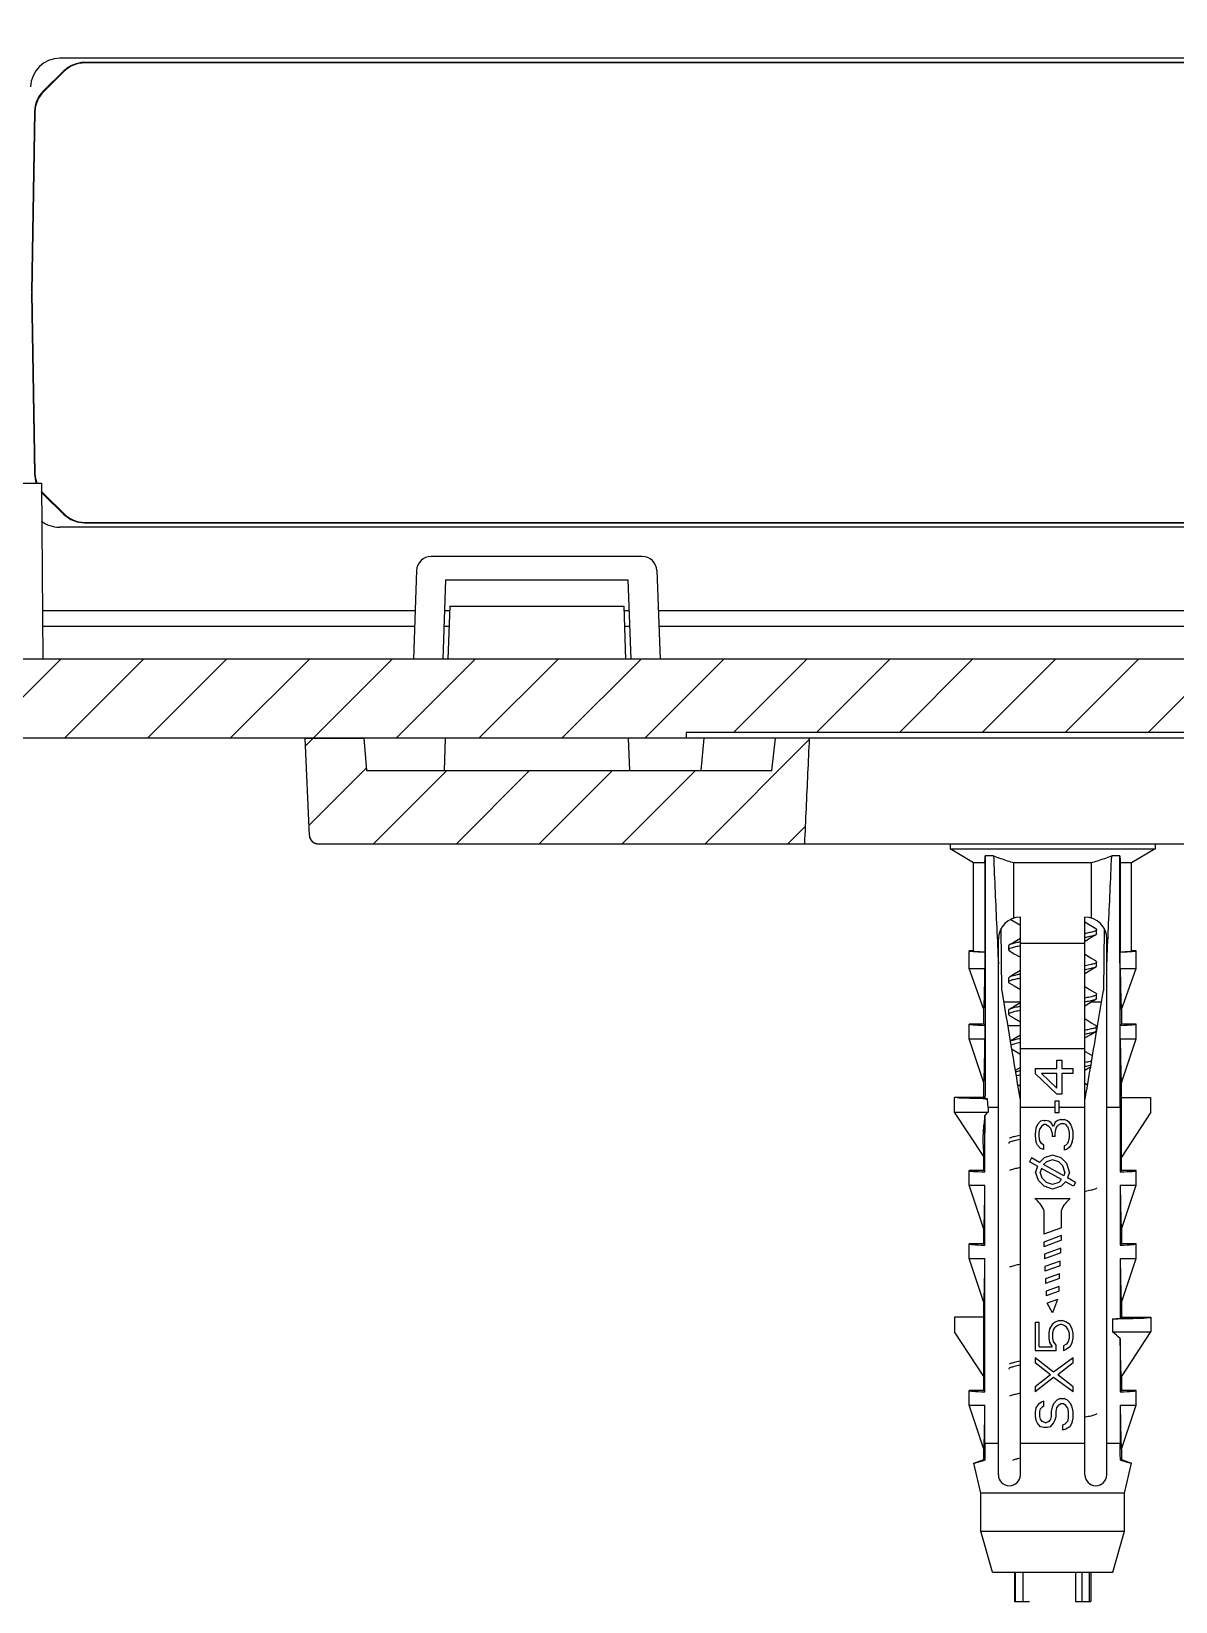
# Model space of a CAD drawing. Header units: millimetres. Extents: x 4625 to 5204, y 1432 to 1835.
# Drawn here: x 4680 to 4719, y 1496.7 to 1550.3 of the extents above; entities that cross this region are included whole.
import ezdxf

# ---------------------------------------------------------------- set-up
doc = ezdxf.new("R2010")
doc.units = ezdxf.units.MM
pattern_1 = [(45, (3879.0956, 1244.5771), (-1.4142136, 1.4142136), [])]

msp = doc.modelspace()

# ---------------------------------------------------------------- hatches: boundary and pattern name
at = {"linetype": 'Continuous'}
h = msp.add_hatch(dxfattribs=at)
h.set_pattern_fill('DEFAULT__2', color=5, scale=2, angle=45, style=0, pattern_type=0)
h.set_pattern_definition(pattern_1)
edge = h.paths.add_edge_path()
edge.add_line((4662.392, 1540.878), (4661.389, 1540.878))
edge.add_line((4661.389, 1540.878), (4661.383, 1541.378))
edge.add_line((4661.383, 1541.378), (4660.865, 1541.378))
edge.add_line((4661.817, 1559.535), (4660.865, 1541.378))
edge.add_spline(control_points=[(4664.813, 1562.378), (4663.127, 1562.378), (4661.905, 1561.218), (4661.817, 1559.535)], knot_values=[0, 0, 0, 0, 1, 1, 1, 1], weights=[1, 0.816916, 0.816916, 1], degree=3, periodic=0)
edge.add_line((4670.589, 1562.378), (4664.813, 1562.378))
edge.add_line((4670.589, 1562.378), (4670.615, 1561.878))
edge.add_line((4670.615, 1561.878), (4671.563, 1561.878))
edge.add_line((4671.563, 1561.878), (4671.589, 1562.378))
edge.add_line((4674.839, 1562.378), (4671.589, 1562.378))
edge.add_line((4674.839, 1562.378), (4674.856, 1561.378))
edge.add_line((4754.821, 1561.378), (4674.856, 1561.378))
edge.add_line((4754.839, 1562.378), (4754.821, 1561.378))
edge.add_line((4758.089, 1562.378), (4754.839, 1562.378))
edge.add_line((4758.089, 1562.378), (4758.115, 1561.878))
edge.add_line((4758.115, 1561.878), (4759.063, 1561.878))
edge.add_line((4759.063, 1561.878), (4759.089, 1562.378))
edge.add_line((4764.865, 1562.378), (4759.089, 1562.378))
edge.add_spline(control_points=[(4764.865, 1562.378), (4766.55, 1562.378), (4767.773, 1561.218), (4767.861, 1559.535)], knot_values=[0, 0, 0, 0, 1, 1, 1, 1], weights=[1, 0.816916, 0.816916, 1], degree=3, periodic=0)
edge.add_line((4767.861, 1559.535), (4768.813, 1541.378))
edge.add_line((4768.813, 1541.378), (4768.295, 1541.378))
edge.add_line((4768.295, 1541.378), (4768.289, 1540.878))
edge.add_line((4768.289, 1540.878), (4767.285, 1540.878))
edge.add_line((4767.264, 1539.678), (4767.285, 1540.878))
edge.add_line((4767.264, 1539.678), (4766.398, 1539.678))
edge.add_line((4765.366, 1559.378), (4766.398, 1539.678))
edge.add_line((4765.366, 1559.378), (4664.312, 1559.378))
edge.add_line((4664.312, 1559.378), (4663.279, 1539.678))
edge.add_line((4663.279, 1539.678), (4662.413, 1539.678))
edge.add_line((4662.413, 1539.678), (4662.392, 1540.878))
h = msp.add_hatch(dxfattribs=at)
h.set_pattern_fill('B', color=5, scale=2, angle=45, style=0, pattern_type=0)
h.set_pattern_definition(pattern_1)
edge = h.paths.add_edge_path()
edge.add_line((4664.839, 1540.878), (4663.55, 1540.878))
edge.add_line((4664.839, 1540.878), (4664.94, 1529.31))
edge.add_spline(control_points=[(4664.94, 1529.31), (4665.357, 1529.026), (4665.839, 1528.878), (4666.344, 1528.878)], knot_values=[0, 0, 0, 0, 1, 1, 1, 1], weights=[1, 0.970596, 0.970596, 1], degree=3, periodic=0)
edge.add_line((4763.334, 1528.878), (4666.344, 1528.878))
edge.add_spline(control_points=[(4764.738, 1529.31), (4764.321, 1529.026), (4763.838, 1528.878), (4763.334, 1528.878)], knot_values=[0, 0, 0, 0, 1, 1, 1, 1], weights=[1, 0.970596, 0.970596, 1], degree=3, periodic=0)
edge.add_line((4764.839, 1540.878), (4764.738, 1529.31))
edge.add_line((4766.128, 1540.878), (4764.839, 1540.878))
edge.add_line((4766.128, 1540.878), (4766.293, 1540.593))
edge.add_line((4766.293, 1540.593), (4766.357, 1539.378))
edge.add_line((4767.309, 1539.378), (4766.357, 1539.378))
edge.add_line((4767.335, 1540.878), (4767.309, 1539.378))
edge.add_line((4768.839, 1540.878), (4767.335, 1540.878))
edge.add_line((4768.839, 1540.878), (4768.327, 1531.117))
edge.add_spline(control_points=[(4768.327, 1531.117), (4768.18, 1528.312), (4766.143, 1526.378), (4763.334, 1526.378)], knot_values=[0, 0, 0, 0, 1, 1, 1, 1], weights=[1, 0.816916, 0.816916, 1], degree=3, periodic=0)
edge.add_line((4763.334, 1526.378), (4759.089, 1526.378))
edge.add_line((4759.089, 1526.378), (4759.063, 1526.878))
edge.add_line((4759.063, 1526.878), (4758.115, 1526.878))
edge.add_line((4758.115, 1526.878), (4758.089, 1526.378))
edge.add_line((4758.089, 1526.378), (4751.839, 1526.378))
edge.add_line((4751.839, 1526.378), (4751.83, 1526.878))
edge.add_line((4751.83, 1526.878), (4750.839, 1526.878))
edge.add_line((4750.839, 1526.878), (4750.827, 1526.178))
edge.add_line((4750.827, 1526.178), (4727.339, 1526.178))
edge.add_line((4727.335, 1526.378), (4727.339, 1526.178))
edge.add_line((4727.335, 1526.378), (4702.342, 1526.378))
edge.add_line((4702.342, 1526.378), (4702.339, 1526.178))
edge.add_line((4702.339, 1526.178), (4678.851, 1526.178))
edge.add_line((4678.839, 1526.878), (4678.851, 1526.178))
edge.add_line((4678.839, 1526.878), (4677.848, 1526.878))
edge.add_line((4677.839, 1526.378), (4677.848, 1526.878))
edge.add_line((4677.839, 1526.378), (4671.589, 1526.378))
edge.add_line((4671.563, 1526.878), (4671.589, 1526.378))
edge.add_line((4670.615, 1526.878), (4671.563, 1526.878))
edge.add_line((4670.589, 1526.378), (4670.615, 1526.878))
edge.add_line((4670.589, 1526.378), (4666.344, 1526.378))
edge.add_spline(control_points=[(4661.35, 1531.117), (4661.497, 1528.312), (4663.535, 1526.378), (4666.344, 1526.378)], knot_values=[0, 0, 0, 0, 1, 1, 1, 1], weights=[1, 0.816916, 0.816916, 1], degree=3, periodic=0)
edge.add_line((4660.839, 1540.878), (4661.35, 1531.117))
edge.add_line((4662.342, 1540.878), (4660.839, 1540.878))
edge.add_line((4662.342, 1540.878), (4662.368, 1539.378))
edge.add_line((4663.321, 1539.378), (4662.368, 1539.378))
edge.add_line((4663.385, 1540.593), (4663.321, 1539.378))
edge.add_line((4663.385, 1540.593), (4663.55, 1540.878))
h = msp.add_hatch(dxfattribs=at)
h.set_pattern_fill('DEFAULT__1', color=5, scale=2, angle=45, style=0, pattern_type=0)
h.set_pattern_definition(pattern_1)
edge = h.paths.add_edge_path()
edge.add_line((4738.339, 1526.178), (4740.339, 1526.178))
edge.add_line((4740.194, 1522.865), (4740.339, 1526.178))
edge.add_spline(control_points=[(4740.194, 1522.865), (4740.187, 1522.696), (4740.064, 1522.578), (4739.895, 1522.578)], knot_values=[0, 0, 0, 0, 1, 1, 1, 1], weights=[1, 0.814909, 0.814909, 1], degree=3, periodic=0)
edge.add_line((4723.295, 1522.578), (4739.895, 1522.578))
edge.add_spline(control_points=[(4723.129, 1526.178), (4723.147, 1525.78), (4723.184, 1524.983), (4723.24, 1523.783), (4723.277, 1522.98), (4723.295, 1522.578)], knot_values=[0, 0, 0, 0, 0.333333, 0.666667, 1, 1, 1, 1], degree=3, periodic=0)
edge.add_line((4724.295, 1526.178), (4723.129, 1526.178))
edge.add_line((4724.295, 1526.178), (4724.416, 1525.078))
edge.add_line((4724.416, 1525.078), (4738.243, 1525.078))
edge.add_line((4738.339, 1526.178), (4738.243, 1525.078))
edge = h.paths.add_edge_path()
edge.add_line((4689.339, 1526.178), (4691.339, 1526.178))
edge.add_line((4691.339, 1526.178), (4691.435, 1525.078))
edge.add_line((4691.435, 1525.078), (4705.261, 1525.078))
edge.add_line((4705.261, 1525.078), (4705.382, 1526.178))
edge.add_line((4706.549, 1526.178), (4705.382, 1526.178))
edge.add_spline(control_points=[(4706.383, 1522.578), (4706.401, 1522.98), (4706.438, 1523.783), (4706.493, 1524.983), (4706.53, 1525.78), (4706.549, 1526.178)], knot_values=[0, 0, 0, 0, 0.333333, 0.666667, 1, 1, 1, 1], degree=3, periodic=0)
edge.add_line((4689.783, 1522.578), (4706.383, 1522.578))
edge.add_spline(control_points=[(4689.484, 1522.865), (4689.491, 1522.696), (4689.614, 1522.578), (4689.783, 1522.578)], knot_values=[0, 0, 0, 0, 1, 1, 1, 1], weights=[1, 0.814909, 0.814909, 1], degree=3, periodic=0)
edge.add_line((4689.484, 1522.865), (4689.339, 1526.178))

# ---------------------------------------------------------------- linework, layer by layer
at = {"color": 7, "linetype": 'Continuous'}
for p, q in [((4748.708, 1549.378), (4680.97, 1549.378)), ((4747.869, 1549.228), (4681.809, 1549.228)), ((4681.815, 1549.214), (4681.809, 1549.228)), ((4747.863, 1549.214), (4681.815, 1549.214)), ((4681.108, 1548.942), (4680.405, 1548.25)), ((4681.114, 1548.928), (4680.418, 1548.244)), ((4681.114, 1548.928), (4681.108, 1548.942)), ((4680.418, 1548.244), (4680.405, 1548.25)), ((4680.106, 1547.555), (4679.998, 1541.396)), ((4680.12, 1547.549), (4680.012, 1541.396)), ((4680.12, 1547.549), (4680.106, 1547.555)), ((4680.012, 1541.396), (4679.998, 1541.396)), ((4680.012, 1541.361), (4679.998, 1541.361)), ((4679.998, 1541.361), (4680.106, 1535.202)), ((4680.012, 1541.361), (4680.12, 1535.208)), ((4680.12, 1535.208), (4680.106, 1535.202)), ((4675.339, 1534.878), (4680.339, 1534.878)), ((4680.339, 1534.878), (4680.391, 1528.878)), ((4680.418, 1534.512), (4680.405, 1534.506)), ((4680.405, 1534.506), (4681.108, 1533.815)), ((4680.418, 1534.512), (4681.114, 1533.829)), ((4681.114, 1533.829), (4681.108, 1533.815)), ((4681.815, 1533.542), (4681.809, 1533.528)), ((4681.809, 1533.528), (4747.869, 1533.528)), ((4681.815, 1533.542), (4747.863, 1533.542)), ((4748.725, 1533.378), (4680.953, 1533.378)), ((4700.84, 1532.378), (4693.638, 1532.378)), ((4693.138, 1531.896), (4693.033, 1528.878)), ((4701.34, 1531.896), (4701.445, 1528.878)), ((4694.127, 1531.578), (4694.033, 1528.878)), ((4694.127, 1531.578), (4700.35, 1531.578)), ((4700.35, 1531.578), (4700.445, 1528.878)), ((4680.377, 1530.533), (4693.09, 1530.533)), ((4694.091, 1530.533), (4694.272, 1530.533)), ((4694.272, 1530.678), (4694.209, 1528.878)), ((4694.272, 1530.678), (4700.206, 1530.678)), ((4700.206, 1530.678), (4700.269, 1528.878)), ((4700.206, 1530.533), (4700.387, 1530.533)), ((4701.387, 1530.533), (4728.29, 1530.533)), ((4680.381, 1529.998), (4693.072, 1529.998)), ((4694.072, 1529.998), (4694.248, 1529.998)), ((4700.23, 1529.998), (4700.406, 1529.998)), ((4701.406, 1529.998), (4728.272, 1529.998)), ((4763.334, 1528.878), (4666.344, 1528.878)), ((4763.334, 1528.878), (4666.344, 1528.878)), ((4750.827, 1526.178), (4678.851, 1526.178)), ((4702.339, 1526.178), (4678.851, 1526.178)), ((4689.484, 1522.865), (4689.339, 1526.178)), ((4689.484, 1522.865), (4689.339, 1526.178)), ((4689.339, 1526.178), (4691.339, 1526.178)), ((4691.339, 1526.178), (4691.435, 1525.078)), ((4691.339, 1526.178), (4691.435, 1525.078)), ((4694.115, 1526.178), (4694.076, 1525.078)), ((4700.363, 1526.178), (4700.402, 1525.078)), ((4702.342, 1526.378), (4702.339, 1526.178)), ((4702.342, 1526.378), (4702.339, 1526.178)), ((4727.335, 1526.378), (4702.342, 1526.378)), ((4727.335, 1526.378), (4702.342, 1526.378)), ((4702.935, 1526.178), (4702.839, 1525.078)), ((4705.261, 1525.078), (4705.382, 1526.178)), ((4705.261, 1525.078), (4705.382, 1526.178)), ((4706.549, 1526.178), (4705.382, 1526.178)), ((4691.435, 1525.078), (4705.261, 1525.078)), ((4691.435, 1525.078), (4705.261, 1525.078)), ((4689.783, 1522.578), (4739.895, 1522.578)), ((4689.783, 1522.578), (4706.383, 1522.578)), ((4711.339, 1522.578), (4711.339, 1522.408)), ((4712.144, 1521.931), (4711.339, 1522.408)), ((4711.339, 1522.408), (4718.339, 1522.408)), ((4718.339, 1522.408), (4717.534, 1521.931)), ((4718.339, 1522.578), (4718.339, 1522.408)), ((4712.144, 1518.928), (4712.144, 1521.931)), ((4712.525, 1521.931), (4712.144, 1521.931)), ((4712.525, 1521.931), (4712.525, 1518.892)), ((4712.822, 1522.169), (4712.543, 1522.169)), ((4713.519, 1520.045), (4713.519, 1521.931)), ((4716.159, 1521.931), (4713.519, 1521.931)), ((4716.159, 1521.931), (4716.159, 1520.045)), ((4717.134, 1522.169), (4716.856, 1522.169)), ((4717.153, 1518.892), (4717.153, 1521.931)), ((4717.534, 1521.931), (4717.153, 1521.931)), ((4717.534, 1518.928), (4717.534, 1521.931)), ((4713.739, 1501.053), (4713.739, 1520.078)), ((4715.939, 1501.053), (4715.939, 1520.078)), ((4713.106, 1517.578), (4713.082, 1519.69)), ((4716.149, 1519.776), (4715.939, 1519.902)), ((4716.309, 1519.682), (4716.149, 1519.776)), ((4716.339, 1519.51), (4716.339, 1519.647)), ((4716.596, 1519.69), (4716.571, 1517.578)), ((4712.989, 1501.053), (4712.989, 1519.328)), ((4713.339, 1519.097), (4713.339, 1518.96)), ((4713.739, 1519.228), (4713.73, 1519.227)), ((4715.939, 1519.178), (4713.739, 1519.178)), ((4716.689, 1501.053), (4716.689, 1519.328)), ((4711.989, 1518.328), (4711.989, 1518.928)), ((4712.144, 1518.928), (4711.989, 1518.928)), ((4712.525, 1518.892), (4712.533, 1518.884)), ((4712.533, 1518.884), (4712.533, 1518.328)), ((4716.149, 1518.676), (4715.939, 1518.802)), ((4716.309, 1518.582), (4716.149, 1518.676)), ((4716.339, 1518.41), (4716.339, 1518.547)), ((4717.153, 1518.892), (4717.145, 1518.884)), ((4717.145, 1518.328), (4717.145, 1518.884)), ((4717.689, 1518.928), (4717.534, 1518.928)), ((4717.689, 1518.328), (4717.689, 1518.928)), ((4712.489, 1516.928), (4711.989, 1518.328)), ((4711.989, 1518.328), (4712.533, 1518.328)), ((4713.369, 1518.032), (4713.339, 1517.997)), ((4713.339, 1517.997), (4713.339, 1517.86)), ((4717.145, 1518.328), (4717.689, 1518.328)), ((4717.189, 1516.928), (4717.689, 1518.328)), ((4713.369, 1517.825), (4713.532, 1517.728)), ((4713.532, 1517.728), (4713.739, 1517.605)), ((4716.149, 1517.576), (4715.939, 1517.702)), ((4716.309, 1517.482), (4716.149, 1517.576)), ((4716.309, 1517.482), (4716.339, 1517.447)), ((4716.339, 1517.31), (4716.339, 1517.447)), ((4712.489, 1516.428), (4712.489, 1516.928)), ((4713.739, 1517.178), (4713.173, 1517.178)), ((4713.339, 1516.897), (4713.339, 1516.76)), ((4716.505, 1517.178), (4716.146, 1517.178)), ((4716.339, 1517.31), (4716.309, 1517.275)), ((4717.189, 1516.928), (4717.189, 1516.428)), ((4711.989, 1515.928), (4711.989, 1516.428)), ((4712.489, 1516.428), (4711.989, 1516.428)), ((4712.489, 1516.428), (4712.533, 1516.384)), ((4712.533, 1516.384), (4712.533, 1515.928)), ((4713.305, 1516.378), (4713.739, 1516.378)), ((4713.339, 1516.76), (4713.369, 1516.725)), ((4713.369, 1516.725), (4713.532, 1516.628)), ((4713.532, 1516.628), (4713.739, 1516.505)), ((4716.149, 1516.476), (4715.939, 1516.602)), ((4716.309, 1516.382), (4716.149, 1516.476)), ((4716.313, 1516.378), (4716.373, 1516.378)), ((4716.339, 1516.21), (4716.339, 1516.347)), ((4717.145, 1516.384), (4717.189, 1516.428)), ((4717.145, 1515.928), (4717.145, 1516.384)), ((4717.689, 1516.428), (4717.189, 1516.428)), ((4717.689, 1515.928), (4717.689, 1516.428)), ((4712.489, 1514.428), (4711.989, 1515.928)), ((4711.989, 1515.928), (4712.533, 1515.928)), ((4713.395, 1515.836), (4713.393, 1515.846)), ((4713.399, 1515.807), (4713.395, 1515.836)), ((4716.339, 1516.17), (4716.345, 1516.209)), ((4717.145, 1515.928), (4717.689, 1515.928)), ((4717.189, 1514.428), (4717.689, 1515.928)), ((4715.939, 1515.578), (4713.739, 1515.578)), ((4713.739, 1514.952), (4713.561, 1514.846)), ((4714.239, 1514.912), (4714.239, 1514.738)), ((4714.239, 1514.912), (4714.986, 1514.912)), ((4714.986, 1514.041), (4714.239, 1514.738)), ((4714.986, 1514.245), (4714.46, 1514.738)), ((4714.986, 1514.738), (4714.46, 1514.738)), ((4714.986, 1514.912), (4714.986, 1515.202)), ((4714.986, 1515.202), (4715.152, 1515.202)), ((4714.986, 1514.245), (4714.986, 1514.738)), ((4715.152, 1515.202), (4715.152, 1514.912)), ((4715.152, 1514.912), (4715.539, 1514.912)), ((4715.152, 1514.738), (4715.152, 1514.041)), ((4715.539, 1514.738), (4715.152, 1514.738)), ((4715.539, 1514.738), (4715.539, 1514.912)), ((4715.939, 1514.855), (4716.138, 1514.974)), ((4712.489, 1513.928), (4712.489, 1514.428)), ((4713.644, 1514.362), (4713.739, 1514.305)), ((4716.032, 1514.346), (4715.939, 1514.402)), ((4717.189, 1511.428), (4717.189, 1514.428)), ((4711.489, 1513.428), (4711.489, 1513.928)), ((4712.489, 1513.928), (4711.489, 1513.928)), ((4712.533, 1513.884), (4712.489, 1513.928)), ((4712.637, 1513.578), (4712.618, 1513.881)), ((4713.739, 1513.852), (4713.731, 1513.847)), ((4714.93, 1513.403), (4714.93, 1513.809)), ((4714.93, 1513.809), (4715.069, 1513.809)), ((4715.152, 1514.041), (4714.986, 1514.041)), ((4715.069, 1513.403), (4715.069, 1513.809)), ((4717.189, 1513.928), (4718.189, 1513.928)), ((4718.189, 1513.428), (4718.189, 1513.928)), ((4712.489, 1511.91), (4711.489, 1513.428)), ((4711.489, 1513.428), (4712.637, 1513.428)), ((4712.533, 1513.32), (4712.532, 1513.28)), ((4712.533, 1511.384), (4712.533, 1513.32)), ((4712.637, 1513.578), (4712.637, 1513.428)), ((4712.989, 1513.578), (4712.637, 1513.578)), ((4714.93, 1513.578), (4713.739, 1513.578)), ((4714.432, 1513.113), (4714.322, 1512.997)), ((4714.543, 1513.142), (4714.432, 1513.113)), ((4714.543, 1513.142), (4714.598, 1513.142)), ((4714.709, 1513.113), (4714.598, 1513.142)), ((4714.792, 1513.055), (4714.709, 1513.113)), ((4715.069, 1513.403), (4714.93, 1513.403)), ((4715.013, 1513.142), (4714.93, 1513.084)), ((4715.124, 1513.171), (4715.013, 1513.142)), ((4715.939, 1513.578), (4715.069, 1513.578)), ((4715.124, 1513.171), (4715.235, 1513.171)), ((4715.318, 1513.142), (4715.235, 1513.171)), ((4715.401, 1513.084), (4715.318, 1513.142)), ((4717.145, 1513.578), (4716.689, 1513.578)), ((4717.145, 1513.578), (4717.145, 1511.384)), ((4718.189, 1513.428), (4717.189, 1511.892)), ((4714.267, 1512.881), (4714.239, 1512.677)), ((4714.239, 1512.677), (4714.239, 1512.619)), ((4714.239, 1512.619), (4714.267, 1512.416)), ((4714.322, 1512.997), (4714.267, 1512.881)), ((4714.377, 1512.706), (4714.405, 1512.852)), ((4714.377, 1512.59), (4714.377, 1512.706)), ((4714.405, 1512.445), (4714.377, 1512.59)), ((4714.46, 1512.939), (4714.405, 1512.852)), ((4714.543, 1512.997), (4714.46, 1512.939)), ((4714.598, 1512.997), (4714.543, 1512.997)), ((4714.709, 1512.939), (4714.598, 1512.997)), ((4714.709, 1512.939), (4714.764, 1512.881)), ((4714.764, 1512.881), (4714.82, 1512.706)), ((4714.875, 1512.939), (4714.792, 1513.055)), ((4714.82, 1512.706), (4714.82, 1512.59)), ((4714.93, 1512.59), (4714.82, 1512.59)), ((4714.93, 1513.084), (4714.875, 1512.939)), ((4714.93, 1512.706), (4714.958, 1512.881)), ((4714.93, 1512.59), (4714.93, 1512.706)), ((4714.958, 1512.881), (4715.013, 1512.968)), ((4715.124, 1513.026), (4715.013, 1512.968)), ((4715.235, 1513.026), (4715.124, 1513.026)), ((4715.29, 1512.997), (4715.235, 1513.026)), ((4715.345, 1512.939), (4715.29, 1512.997)), ((4715.345, 1512.939), (4715.373, 1512.881)), ((4715.373, 1512.881), (4715.401, 1512.735)), ((4715.401, 1512.561), (4715.373, 1512.416)), ((4715.456, 1512.997), (4715.401, 1513.084)), ((4715.401, 1512.735), (4715.401, 1512.561)), ((4715.511, 1512.881), (4715.456, 1512.997)), ((4715.539, 1512.764), (4715.511, 1512.881)), ((4715.539, 1512.532), (4715.539, 1512.764)), ((4714.322, 1512.3), (4714.267, 1512.416)), ((4714.432, 1512.184), (4714.322, 1512.3)), ((4714.46, 1512.358), (4714.405, 1512.445)), ((4714.543, 1512.155), (4714.432, 1512.184)), ((4714.543, 1512.3), (4714.46, 1512.358)), ((4714.543, 1512.155), (4714.543, 1512.3)), ((4715.29, 1512.3), (4715.235, 1512.271)), ((4715.235, 1512.271), (4715.235, 1512.126)), ((4715.318, 1512.155), (4715.235, 1512.126)), ((4715.345, 1512.358), (4715.29, 1512.3)), ((4715.401, 1512.213), (4715.318, 1512.155)), ((4715.373, 1512.416), (4715.345, 1512.358)), ((4715.456, 1512.3), (4715.401, 1512.213)), ((4715.511, 1512.416), (4715.456, 1512.3)), ((4715.511, 1512.416), (4715.539, 1512.532)), ((4712.489, 1511.428), (4712.489, 1511.91)), ((4714.125, 1511.861), (4714.052, 1511.729)), ((4714.326, 1511.577), (4714.052, 1511.729)), ((4714.397, 1511.709), (4714.125, 1511.861)), ((4714.326, 1511.577), (4714.26, 1511.378)), ((4714.548, 1511.861), (4714.397, 1511.709)), ((4714.46, 1511.503), (4714.418, 1511.378)), ((4715.144, 1511.123), (4714.46, 1511.503)), ((4714.629, 1511.729), (4714.534, 1511.634)), ((4715.218, 1511.253), (4714.534, 1511.634)), ((4714.839, 1511.957), (4714.548, 1511.861)), ((4714.839, 1511.799), (4714.629, 1511.729)), ((4715.129, 1511.861), (4714.839, 1511.957)), ((4715.048, 1511.729), (4714.839, 1511.799)), ((4715.19, 1511.588), (4715.048, 1511.729)), ((4715.321, 1511.669), (4715.129, 1511.861)), ((4715.26, 1511.378), (4715.19, 1511.588)), ((4715.418, 1511.378), (4715.321, 1511.669)), ((4711.989, 1510.928), (4711.989, 1511.428)), ((4712.489, 1511.428), (4711.989, 1511.428)), ((4712.489, 1511.428), (4712.533, 1511.384)), ((4714.357, 1511.088), (4714.26, 1511.378)), ((4714.548, 1510.896), (4714.357, 1511.088)), ((4714.488, 1511.169), (4714.418, 1511.378)), ((4714.629, 1511.027), (4714.488, 1511.169)), ((4714.839, 1510.957), (4714.629, 1511.027)), ((4715.048, 1511.027), (4714.839, 1510.957)), ((4715.144, 1511.123), (4715.048, 1511.027)), ((4715.28, 1511.047), (4715.129, 1510.896)), ((4715.26, 1511.378), (4715.218, 1511.253)), ((4715.552, 1510.896), (4715.28, 1511.047)), ((4715.418, 1511.378), (4715.352, 1511.179)), ((4715.625, 1511.027), (4715.352, 1511.179)), ((4715.625, 1511.027), (4715.552, 1510.896)), ((4717.145, 1511.384), (4717.189, 1511.428)), ((4717.689, 1511.428), (4717.189, 1511.428)), ((4717.689, 1510.928), (4717.689, 1511.428)), ((4712.489, 1509.428), (4711.989, 1510.928)), ((4711.989, 1510.928), (4712.533, 1510.928)), ((4712.533, 1508.884), (4712.533, 1510.928)), ((4714.239, 1510.478), (4715.439, 1510.478)), ((4714.839, 1510.799), (4714.548, 1510.896)), ((4715.129, 1510.896), (4714.839, 1510.799)), ((4717.145, 1510.928), (4717.145, 1508.884)), ((4717.145, 1510.928), (4717.689, 1510.928)), ((4717.189, 1509.428), (4717.689, 1510.928)), ((4714.539, 1510.078), (4714.539, 1509.26)), ((4715.139, 1509.478), (4715.139, 1510.078)), ((4712.489, 1508.928), (4712.489, 1509.428)), ((4715.139, 1509.478), (4714.539, 1509.26)), ((4717.189, 1509.428), (4717.189, 1508.928)), ((4711.989, 1508.428), (4711.989, 1508.928)), ((4712.489, 1508.928), (4711.989, 1508.928)), ((4712.489, 1508.928), (4712.533, 1508.884)), ((4715.139, 1509.212), (4714.539, 1508.994)), ((4715.139, 1509.053), (4714.539, 1508.834)), ((4714.539, 1508.994), (4714.539, 1508.834)), ((4715.139, 1509.053), (4715.139, 1509.212)), ((4717.145, 1508.884), (4717.189, 1508.928)), ((4717.689, 1508.928), (4717.189, 1508.928)), ((4717.689, 1508.428), (4717.689, 1508.928)), ((4712.489, 1506.928), (4711.989, 1508.428)), ((4711.989, 1508.428), (4712.533, 1508.428)), ((4712.533, 1503.884), (4712.533, 1508.428)), ((4715.119, 1508.779), (4714.559, 1508.576)), ((4715.119, 1508.62), (4714.559, 1508.416)), ((4714.559, 1508.576), (4714.559, 1508.416)), ((4715.099, 1508.346), (4714.579, 1508.157)), ((4715.099, 1508.187), (4715.099, 1508.346)), ((4715.119, 1508.62), (4715.119, 1508.779)), ((4717.145, 1508.428), (4717.145, 1506.384)), ((4717.145, 1508.428), (4717.689, 1508.428)), ((4717.189, 1506.928), (4717.689, 1508.428)), ((4715.099, 1508.187), (4714.579, 1507.997)), ((4714.579, 1508.157), (4714.579, 1507.997)), ((4715.079, 1507.913), (4714.599, 1507.739)), ((4715.079, 1507.754), (4714.599, 1507.579)), ((4714.599, 1507.739), (4714.599, 1507.579)), ((4715.079, 1507.754), (4715.079, 1507.913)), ((4715.059, 1507.48), (4714.619, 1507.32)), ((4715.059, 1507.321), (4714.619, 1507.161)), ((4714.619, 1507.32), (4714.619, 1507.161)), ((4715.059, 1507.321), (4715.059, 1507.48)), ((4712.489, 1503.928), (4712.489, 1506.928)), ((4715.005, 1507.035), (4714.65, 1506.906)), ((4714.839, 1506.578), (4714.65, 1506.906)), ((4715.005, 1507.035), (4714.839, 1506.578)), ((4717.189, 1506.928), (4717.189, 1506.428)), ((4711.489, 1506.428), (4711.489, 1505.928)), ((4712.489, 1506.428), (4711.489, 1506.428)), ((4714.239, 1506.264), (4714.239, 1505.277)), ((4714.239, 1506.264), (4714.377, 1506.264)), ((4714.377, 1505.422), (4714.377, 1506.264)), ((4714.82, 1506.177), (4714.737, 1506.032)), ((4714.93, 1506.264), (4714.82, 1506.177)), ((4715.069, 1506.322), (4714.93, 1506.264)), ((4715.013, 1506.148), (4714.93, 1506.09)), ((4715.096, 1506.177), (4715.013, 1506.148)), ((4715.069, 1506.322), (4715.179, 1506.322)), ((4715.152, 1506.177), (4715.096, 1506.177)), ((4715.235, 1506.148), (4715.152, 1506.177)), ((4715.318, 1506.264), (4715.179, 1506.322)), ((4715.318, 1506.09), (4715.235, 1506.148)), ((4715.428, 1506.177), (4715.318, 1506.264)), ((4715.511, 1506.032), (4715.428, 1506.177)), ((4716.887, 1506.376), (4716.887, 1505.928)), ((4717.145, 1506.384), (4717.189, 1506.428)), ((4717.189, 1506.428), (4718.189, 1506.428)), ((4718.189, 1506.428), (4718.189, 1505.928)), ((4712.489, 1504.41), (4711.489, 1505.928)), ((4714.737, 1506.032), (4714.709, 1505.887)), ((4714.709, 1505.887), (4714.709, 1505.713)), ((4714.709, 1505.713), (4714.737, 1505.567)), ((4714.847, 1505.887), (4714.875, 1506.003)), ((4714.847, 1505.713), (4714.847, 1505.887)), ((4714.875, 1505.596), (4714.847, 1505.713)), ((4714.875, 1506.003), (4714.93, 1506.09)), ((4714.958, 1505.48), (4714.875, 1505.596)), ((4715.373, 1506.003), (4715.318, 1506.09)), ((4715.373, 1505.596), (4715.318, 1505.509)), ((4715.373, 1506.003), (4715.401, 1505.887)), ((4715.401, 1505.713), (4715.373, 1505.596)), ((4715.401, 1505.887), (4715.401, 1505.713)), ((4715.539, 1505.887), (4715.511, 1506.032)), ((4715.511, 1505.567), (4715.539, 1505.713)), ((4715.539, 1505.713), (4715.539, 1505.887)), ((4716.887, 1505.928), (4718.189, 1505.928)), ((4717.145, 1505.702), (4717.145, 1503.884)), ((4717.189, 1504.392), (4718.189, 1505.928)), ((4714.958, 1505.277), (4714.239, 1505.277)), ((4714.377, 1505.422), (4714.82, 1505.422)), ((4714.737, 1505.567), (4714.82, 1505.422)), ((4714.958, 1505.277), (4714.958, 1505.48)), ((4715.318, 1505.509), (4715.207, 1505.451)), ((4715.207, 1505.451), (4715.207, 1505.277)), ((4715.318, 1505.335), (4715.207, 1505.277)), ((4715.428, 1505.422), (4715.318, 1505.335)), ((4715.511, 1505.567), (4715.428, 1505.422)), ((4714.239, 1505.045), (4714.239, 1504.871)), ((4714.875, 1504.552), (4714.239, 1505.045)), ((4714.764, 1504.465), (4714.239, 1504.871)), ((4715.539, 1505.045), (4714.875, 1504.552)), ((4715.539, 1504.871), (4715.013, 1504.465)), ((4715.539, 1504.871), (4715.539, 1505.045)), ((4714.764, 1504.465), (4714.239, 1504.058)), ((4714.875, 1504.378), (4714.239, 1503.884)), ((4714.239, 1504.058), (4714.239, 1503.884)), ((4715.539, 1503.884), (4714.875, 1504.378)), ((4715.539, 1504.058), (4715.013, 1504.465)), ((4715.539, 1503.884), (4715.539, 1504.058)), ((4717.189, 1504.392), (4717.189, 1503.928)), ((4711.989, 1503.428), (4711.989, 1503.928)), ((4712.489, 1503.928), (4711.989, 1503.928)), ((4712.489, 1503.928), (4712.533, 1503.884)), ((4714.46, 1503.536), (4714.35, 1503.449)), ((4714.543, 1503.565), (4714.46, 1503.536)), ((4714.543, 1503.391), (4714.543, 1503.565)), ((4714.875, 1503.478), (4714.82, 1503.362)), ((4714.986, 1503.594), (4714.875, 1503.478)), ((4715.096, 1503.652), (4714.986, 1503.594)), ((4715.124, 1503.478), (4715.041, 1503.42)), ((4715.096, 1503.652), (4715.235, 1503.652)), ((4715.207, 1503.478), (4715.124, 1503.478)), ((4715.29, 1503.42), (4715.207, 1503.478)), ((4715.345, 1503.594), (4715.235, 1503.652)), ((4715.456, 1503.478), (4715.345, 1503.594)), ((4715.511, 1503.362), (4715.456, 1503.478)), ((4717.189, 1503.928), (4717.145, 1503.884)), ((4717.689, 1503.928), (4717.189, 1503.928)), ((4717.689, 1503.428), (4717.689, 1503.928)), ((4712.489, 1501.928), (4711.989, 1503.428)), ((4711.989, 1503.428), (4712.533, 1503.428)), ((4712.533, 1502.128), (4712.533, 1503.428)), ((4714.267, 1503.333), (4714.239, 1503.188)), ((4714.239, 1503.188), (4714.239, 1503.043)), ((4714.239, 1503.043), (4714.267, 1502.927)), ((4714.35, 1503.449), (4714.267, 1503.333)), ((4714.322, 1502.81), (4714.267, 1502.927)), ((4714.405, 1503.217), (4714.432, 1503.304)), ((4714.405, 1503.043), (4714.405, 1503.217)), ((4714.432, 1502.956), (4714.405, 1503.043)), ((4714.488, 1503.362), (4714.432, 1503.304)), ((4714.488, 1502.869), (4714.432, 1502.956)), ((4714.543, 1503.391), (4714.488, 1503.362)), ((4714.764, 1502.956), (4714.709, 1502.869)), ((4714.792, 1503.043), (4714.764, 1502.956)), ((4714.82, 1503.362), (4714.792, 1503.217)), ((4714.792, 1503.217), (4714.792, 1503.043)), ((4714.875, 1502.81), (4714.93, 1502.927)), ((4714.93, 1502.927), (4714.958, 1503.043)), ((4714.958, 1503.217), (4714.986, 1503.333)), ((4714.958, 1503.043), (4714.958, 1503.217)), ((4714.986, 1503.333), (4715.041, 1503.42)), ((4715.345, 1503.333), (4715.29, 1503.42)), ((4715.345, 1503.333), (4715.373, 1503.217)), ((4715.373, 1502.985), (4715.345, 1502.869)), ((4715.373, 1503.217), (4715.373, 1502.985)), ((4715.539, 1503.217), (4715.511, 1503.362)), ((4715.511, 1502.84), (4715.539, 1502.985)), ((4715.539, 1502.985), (4715.539, 1503.217)), ((4717.145, 1503.428), (4717.145, 1502.128)), ((4717.145, 1503.428), (4717.689, 1503.428)), ((4717.189, 1501.928), (4717.689, 1503.428)), ((4714.432, 1502.694), (4714.322, 1502.81)), ((4714.543, 1502.665), (4714.432, 1502.694)), ((4714.571, 1502.84), (4714.488, 1502.869)), ((4714.654, 1502.665), (4714.543, 1502.665)), ((4714.571, 1502.84), (4714.626, 1502.84)), ((4714.709, 1502.869), (4714.626, 1502.84)), ((4714.764, 1502.694), (4714.654, 1502.665)), ((4714.764, 1502.694), (4714.875, 1502.81)), ((4715.262, 1502.781), (4715.179, 1502.752)), ((4715.179, 1502.752), (4715.179, 1502.578)), ((4715.29, 1502.607), (4715.179, 1502.578)), ((4715.345, 1502.869), (4715.262, 1502.781)), ((4715.428, 1502.694), (4715.29, 1502.607)), ((4715.511, 1502.84), (4715.428, 1502.694)), ((4712.489, 1501.578), (4712.489, 1501.928)), ((4712.533, 1502.128), (4712.989, 1502.128)), ((4713.739, 1502.128), (4715.939, 1502.128)), ((4716.689, 1502.128), (4717.145, 1502.128)), ((4717.189, 1501.928), (4717.189, 1501.578)), ((4712.148, 1501.454), (4712.489, 1501.578)), ((4712.389, 1500.428), (4712.148, 1501.454)), ((4712.489, 1501.578), (4712.526, 1501.552)), ((4717.189, 1501.578), (4717.152, 1501.552)), ((4717.189, 1501.578), (4717.53, 1501.454)), ((4717.289, 1500.428), (4717.53, 1501.454)), ((4712.389, 1499.128), (4712.389, 1500.428)), ((4717.289, 1500.428), (4712.389, 1500.428)), ((4717.289, 1499.128), (4717.289, 1500.428)), ((4712.789, 1497.728), (4712.389, 1499.128)), ((4712.389, 1499.128), (4717.289, 1499.128)), ((4716.889, 1497.728), (4717.289, 1499.128)), ((4712.789, 1497.728), (4716.889, 1497.728)), ((4713.539, 1497.728), (4713.539, 1496.728)), ((4713.575, 1496.728), (4713.575, 1497.728)), ((4713.827, 1497.728), (4713.827, 1496.728)), ((4715.625, 1497.728), (4715.625, 1496.728)), ((4715.851, 1496.728), (4715.851, 1497.728)), ((4716.103, 1496.728), (4716.103, 1497.728)), ((4716.139, 1497.728), (4716.139, 1496.728)), ((4713.539, 1496.728), (4714.053, 1496.728)), ((4715.625, 1496.728), (4716.139, 1496.728))]:
    msp.add_line(p, q, dxfattribs=at)
for points in [[(4713.414, 1519.998), (4713.717, 1519.818), (4713.739, 1519.805)], [(4713.739, 1519.352), (4713.528, 1519.226), (4713.369, 1519.132)], [(4715.939, 1519.255), (4716.146, 1519.378), (4716.309, 1519.475)], [(4713.369, 1518.925), (4713.532, 1518.828), (4713.717, 1518.718), (4713.739, 1518.705)], [(4713.739, 1518.252), (4713.528, 1518.126), (4713.369, 1518.032)], [(4715.939, 1518.155), (4716.146, 1518.278), (4716.309, 1518.375)], [(4713.739, 1517.152), (4713.528, 1517.026), (4713.369, 1516.932)], [(4715.939, 1517.055), (4716.146, 1517.178), (4716.309, 1517.275)], [(4713.739, 1516.052), (4713.528, 1515.926), (4713.393, 1515.847)], [(4715.939, 1515.955), (4716.146, 1516.078), (4716.309, 1516.175)], [(4713.437, 1515.584), (4713.717, 1515.418), (4713.739, 1515.405)], [(4716.201, 1515.346), (4715.965, 1515.486), (4715.939, 1515.502)]]:
    msp.add_lwpolyline(points, dxfattribs=at)
for centre, radius, start, end in [((4680.97, 1548.378), 1, 90, 179), ((4680.953, 1534.378), 1, 232.2298, 270), ((4693.638, 1531.878), 0.5, 90, 178), ((4700.84, 1531.878), 0.5, 2, 90), ((4689.783, 1522.878), 0.3, 182.5, 270), ((4713.739, 1519.328), 0.75, 90, 180), ((4715.939, 1519.328), 0.75, 0, 90), ((5466.26, 1641.245), 763.239, 189.324633, 189.45641), ((5141.896, 1587.195), 434.402, 189.45865, 189.58724), ((4224.593, 1597.787), 498.473, 350.43687, 350.57625), ((4976.739, 1559.269), 266.902, 189.58099, 189.79849), ((4437.946, 1561.834), 282.112, 350.1977, 350.4385), ((4713.413, 1538.572), 24.704, 267.9588, 268.1566), ((4715.177, 1518.404), 4.454, 279.8551, 280.3432), ((4715.151, 1518.415), 4.605, 279.8587, 280.0244), ((4718.519, 1507.69), 8.217, 135.7089, 136.7577), ((4713.614, 1509.697), 1, 22.3924, 51.3474), ((4716.063, 1509.697), 1, 128.6526, 157.6076), ((4716.09, 1536.076), 29.71, 271.5363, 272.0341), ((4710.514, 1498.402), 9.862, 47.7459, 49.7395), ((4713.364, 1501.053), 0.375, 180, 360), ((4716.314, 1501.053), 0.375, 180, 0)]:
    msp.add_arc(centre, radius, start, end, dxfattribs=at)
for centre, major_axis, ratio, start_param, end_param in [((4681.809, 1548.228), (-0.379, 0.926), 0.999822, -0.388273, 0.388273), ((4681.815, 1548.214), (-0.379, 0.926), 0.999822, -0.388273, 0.388273), ((4681.106, 1547.537), (0.919, -0.395), 0.999822, 2.753319, 3.529866), ((4681.12, 1547.531), (-0.919, 0.395), 0.999822, -0.388273, 0.388273), ((4681.012, 1541.378), (1, 0), 0.999848, 3.124142, 3.159043), ((4681.106, 1535.22), (0.919, 0.395), 0.999822, 2.753319, 3.086463), ((4681.12, 1535.226), (-0.919, -0.395), 0.999822, 5.894912, 6.234575), ((4681.12, 1535.226), (-0.919, -0.395), 0.999822, 0.262649, 0.388273), ((4681.106, 1535.22), (0.919, 0.395), 0.999822, -2.855946, -2.753319), ((4681.809, 1534.528), (0.379, 0.926), 0.999822, -3.529866, -2.753319), ((4681.815, 1534.542), (-0.379, -0.926), 0.999822, -0.388273, 0.388273), ((4714.839, 1518.928), (2.85, 0), 0.026186, -3.141593, -2.513544), ((4714.839, 1518.928), (2.695, 0), 0.026186, -3.141593, -2.603105), ((4714.839, 1518.928), (2.85, 0), 0.026186, -0.628049, 0), ((4714.839, 1518.928), (2.695, 0), 0.026186, -0.538487, 0), ((4714.839, 1516.428), (2.85, 0), 0.026186, 3.141593, 3.769642), ((4714.839, 1516.428), (2.85, 0), 0.026186, -0.628049, 0), ((4714.839, 1511.428), (2.85, 0), 0.026186, 3.141593, 3.769642), ((4714.839, 1511.428), (2.85, 0), 0.026186, -0.628049, 0), ((4714.839, 1508.928), (2.85, 0), 0.026186, 3.141593, 3.769642), ((4714.839, 1508.928), (2.85, 0), 0.026186, -0.628049, 0), ((4714.839, 1503.928), (2.85, 0), 0.026186, 3.141593, 3.769642), ((4714.839, 1503.928), (2.85, 0), 0.026186, -0.628049, 0), ((4715.091, 1502.526), (2.943, 1.072), 0.024515, 3.138681, 3.64547), ((4714.587, 1502.526), (2.943, -1.072), 0.024515, -0.503878, 0.002911)]:
    msp.add_ellipse(centre, major_axis=major_axis, ratio=ratio, start_param=start_param, end_param=end_param, dxfattribs=at)
for points, start_tangent, end_tangent in [([(4706.383, 1522.578), (4706.438, 1523.782), (4706.493, 1524.982), (4706.549, 1526.178)], (0.045896, 0.998946), (0.046286, 0.998928)), ([(4706.383, 1522.578), (4706.438, 1523.782), (4706.493, 1524.982), (4706.549, 1526.178)], (0.045896, 0.998946), (0.046286, 0.998928)), ([(4689.484, 1522.865), (4689.484, 1522.859), (4689.484, 1522.852), (4689.485, 1522.846), (4689.486, 1522.839), (4689.487, 1522.832), (4689.488, 1522.826), (4689.489, 1522.819), (4689.491, 1522.812), (4689.492, 1522.805), (4689.494, 1522.799), (4689.496, 1522.792), (4689.498, 1522.785), (4689.5, 1522.779), (4689.503, 1522.772), (4689.505, 1522.765), (4689.508, 1522.758), (4689.511, 1522.752), (4689.514, 1522.745), (4689.518, 1522.739), (4689.521, 1522.732), (4689.525, 1522.726), (4689.529, 1522.72), (4689.533, 1522.713), (4689.537, 1522.707), (4689.541, 1522.701), (4689.546, 1522.695), (4689.55, 1522.689), (4689.555, 1522.683), (4689.56, 1522.678), (4689.565, 1522.672), (4689.57, 1522.667), (4689.576, 1522.662), (4689.581, 1522.656), (4689.587, 1522.651), (4689.593, 1522.647), (4689.599, 1522.642), (4689.604, 1522.637), (4689.611, 1522.633), (4689.617, 1522.629), (4689.623, 1522.625), (4689.629, 1522.621), (4689.636, 1522.617), (4689.642, 1522.614), (4689.649, 1522.61), (4689.655, 1522.607), (4689.662, 1522.604), (4689.669, 1522.601), (4689.675, 1522.598), (4689.682, 1522.596), (4689.689, 1522.594), (4689.696, 1522.591), (4689.703, 1522.589), (4689.71, 1522.588), (4689.716, 1522.586), (4689.723, 1522.584), (4689.73, 1522.583), (4689.737, 1522.582), (4689.743, 1522.581), (4689.75, 1522.58), (4689.757, 1522.579), (4689.764, 1522.579), (4689.77, 1522.579), (4689.777, 1522.578), (4689.783, 1522.578)], (0.043619, -0.999048), (1, 0)), ([(4712.525, 1521.931), (4712.531, 1522.001), (4712.537, 1522.081), (4712.543, 1522.169)], (0.089743, 0.995965), (0.067631, 0.99771)), ([(4712.543, 1522.169), (4712.54, 1519.407), (4712.537, 1516.646), (4712.533, 1513.884)], (-0.001154, -0.999999), (-0.00132, -0.999999)), ([(4712.822, 1522.169), (4712.877, 1520.943), (4712.933, 1519.713), (4712.989, 1518.479)], (0.044078, -0.999028), (0.046406, -0.998923)), ([(4712.822, 1522.169), (4713.061, 1522.08), (4713.293, 1522.001), (4713.519, 1521.931)], (0.932916, -0.360094), (0.960379, -0.278699)), ([(4716.159, 1521.931), (4716.385, 1522.001), (4716.617, 1522.08), (4716.856, 1522.169)], (0.960379, 0.278699), (0.932916, 0.360094)), ([(4716.689, 1518.479), (4716.745, 1519.713), (4716.801, 1520.943), (4716.856, 1522.169)], (0.046406, 0.998923), (0.044078, 0.999028)), ([(4717.134, 1522.169), (4717.141, 1522.081), (4717.147, 1522.001), (4717.153, 1521.931)], (0.067631, -0.99771), (0.089743, -0.995965)), ([(4717.145, 1513.578), (4717.141, 1516.442), (4717.138, 1519.305), (4717.134, 1522.169)], (-0.001329, 0.999999), (-0.001154, 0.999999)), ([(4716.334, 1519.648), (4716.327, 1519.625), (4716.248, 1519.586), (4716.101, 1519.547), (4715.939, 1519.516)], (-0.083562, -0.996503), (-0.987467, -0.157825)), ([(4716.312, 1519.686), (4716.332, 1519.664), (4716.334, 1519.648)], (0.873714, -0.486439), (-0.083562, -0.996503)), ([(4713.366, 1519.136), (4713.351, 1519.119), (4713.344, 1519.097)], (-0.802711, -0.596369), (-0.083562, -0.996503)), ([(4713.739, 1519.091), (4713.577, 1519.06), (4713.429, 1519.021), (4713.351, 1518.982), (4713.344, 1518.959)], (-0.987467, -0.157825), (-0.083562, -0.996503)), ([(4713.73, 1519.227), (4713.577, 1519.197), (4713.429, 1519.158), (4713.366, 1519.136)], (-0.987172, -0.15966), (-0.802711, -0.596369)), ([(4716.312, 1519.471), (4716.248, 1519.448), (4716.101, 1519.41), (4715.939, 1519.378)], (-0.802717, -0.59636), (-0.987467, -0.157825)), ([(4716.334, 1519.51), (4716.327, 1519.487), (4716.312, 1519.471)], (-0.083562, -0.996503), (-0.802717, -0.59636)), ([(4713.344, 1518.959), (4713.346, 1518.943), (4713.366, 1518.92)], (-0.083562, -0.996503), (0.873719, -0.486432)), ([(4716.335, 1518.546), (4716.336, 1518.536), (4716.278, 1518.497), (4716.15, 1518.458), (4715.957, 1518.419), (4715.939, 1518.416)], (0.21011, -0.977678), (-0.985895, -0.167364)), ([(4716.311, 1518.584), (4716.32, 1518.575), (4716.335, 1518.546)], (0.76092, -0.648846), (0.21011, -0.977678)), ([(4712.489, 1516.928), (4712.494, 1516.938), (4712.497, 1516.961), (4712.5, 1516.997), (4712.502, 1517.05), (4712.506, 1517.12), (4712.509, 1517.211), (4712.512, 1517.325), (4712.516, 1517.465), (4712.52, 1517.633), (4712.524, 1517.831), (4712.528, 1518.062), (4712.533, 1518.328)], (0.336336, -0.941742), (0.01651, 0.999864)), ([(4713.739, 1517.991), (4713.631, 1517.971), (4713.465, 1517.932), (4713.366, 1517.893), (4713.34, 1517.859)], (-0.98606, -0.166388), (-0.214774, -0.976664)), ([(4713.739, 1518.129), (4713.631, 1518.108), (4713.465, 1518.069), (4713.368, 1518.032)], (-0.98606, -0.166388), (-0.787357, -0.616497)), ([(4716.31, 1518.372), (4716.278, 1518.36), (4716.15, 1518.321), (4715.957, 1518.282), (4715.939, 1518.279)], (-0.896756, -0.442525), (-0.985895, -0.167364)), ([(4716.335, 1518.409), (4716.336, 1518.398), (4716.31, 1518.372)], (0.21011, -0.977678), (-0.896756, -0.442525)), ([(4717.145, 1518.328), (4717.15, 1518.062), (4717.154, 1517.831), (4717.158, 1517.633), (4717.162, 1517.465), (4717.166, 1517.325), (4717.169, 1517.211), (4717.172, 1517.12), (4717.175, 1517.05), (4717.178, 1516.997), (4717.181, 1516.961), (4717.184, 1516.938), (4717.189, 1516.928)], (0.01651, -0.999864), (0.336336, 0.941742)), ([(4713.34, 1517.859), (4713.34, 1517.854), (4713.368, 1517.824)], (-0.214774, -0.976664), (0.880797, -0.473494)), ([(4716.339, 1517.447), (4716.302, 1517.408), (4716.193, 1517.369), (4716.018, 1517.33), (4715.939, 1517.316)], (0, -1), (-0.985324, -0.170692)), ([(4716.345, 1516.209), (4716.394, 1516.505), (4716.571, 1517.578)], (0.163781, 0.986497), (0.162207, 0.986757)), ([(4713.368, 1516.933), (4713.34, 1516.903), (4713.34, 1516.897)], (-0.880795, -0.473497), (0.214774, -0.976664)), ([(4713.739, 1516.891), (4713.69, 1516.882), (4713.506, 1516.843), (4713.387, 1516.804), (4713.34, 1516.765), (4713.34, 1516.76)], (-0.985232, -0.171227), (0.214774, -0.976664)), ([(4713.739, 1517.028), (4713.69, 1517.019), (4713.506, 1516.98), (4713.387, 1516.942), (4713.368, 1516.933)], (-0.985232, -0.171227), (-0.880795, -0.473497)), ([(4716.309, 1517.275), (4716.302, 1517.271), (4716.193, 1517.232), (4716.018, 1517.193), (4715.939, 1517.178)], (-0.840069, -0.542479), (-0.985324, -0.170692)), ([(4716.335, 1516.348), (4716.32, 1516.319), (4716.231, 1516.28), (4716.074, 1516.242), (4715.939, 1516.215)], (-0.21011, -0.977678), (-0.986994, -0.160759)), ([(4716.31, 1516.385), (4716.336, 1516.358), (4716.335, 1516.348)], (0.896754, -0.442529), (-0.21011, -0.977678)), ([(4712.489, 1514.428), (4712.494, 1514.438), (4712.497, 1514.462), (4712.499, 1514.501), (4712.502, 1514.556), (4712.505, 1514.631), (4712.509, 1514.73), (4712.512, 1514.853), (4712.516, 1515.004), (4712.52, 1515.184), (4712.524, 1515.396), (4712.528, 1515.644), (4712.533, 1515.928)], (0.316228, -0.948683), (0.01541, 0.999881)), ([(4713.739, 1515.928), (4713.552, 1515.892), (4713.414, 1515.853), (4713.393, 1515.847)], (-0.986993, -0.160766), (-0.957342, -0.288959)), ([(4713.739, 1515.791), (4713.552, 1515.754), (4713.415, 1515.715)], (-0.986993, -0.160766), (-0.965859, -0.259068)), ([(4716.311, 1516.173), (4716.231, 1516.143), (4716.074, 1516.104), (4715.939, 1516.078)], (-0.760925, -0.64884), (-0.986994, -0.160759)), ([(4716.335, 1516.21), (4716.32, 1516.182), (4716.311, 1516.173)], (-0.21011, -0.977678), (-0.760925, -0.64884)), ([(4717.145, 1515.928), (4717.15, 1515.644), (4717.154, 1515.397), (4717.158, 1515.184), (4717.162, 1515.003), (4717.166, 1514.852), (4717.169, 1514.729), (4717.172, 1514.631), (4717.175, 1514.556), (4717.178, 1514.5), (4717.181, 1514.462), (4717.184, 1514.438), (4717.189, 1514.428)], (0.01541, -0.999881), (0.316228, 0.948683)), ([(4713.739, 1514.829), (4713.603, 1514.803), (4713.57, 1514.794)], (-0.986981, -0.160835), (-0.969104, -0.246654)), ([(4716.171, 1515.165), (4716.126, 1515.153), (4715.939, 1515.116)], (-0.961056, -0.276354), (-0.986993, -0.160766)), ([(4716.146, 1515.021), (4716.126, 1515.015), (4715.939, 1514.979)], (-0.964558, -0.263871), (-0.986993, -0.160766)), ([(4713.739, 1514.691), (4713.603, 1514.665), (4713.592, 1514.663)], (-0.986981, -0.160835), (-0.971814, -0.235747)), ([(4712.618, 1513.881), (4712.299, 1513.886), (4712.021, 1513.893), (4711.795, 1513.901), (4711.627, 1513.909), (4711.524, 1513.919), (4711.489, 1513.928)], (-0.99992, 0.012655), (0, 1)), ([(4712.532, 1513.28), (4712.499, 1513.064), (4712.478, 1512.872), (4712.467, 1512.7), (4712.462, 1512.548), (4712.462, 1512.414), (4712.466, 1512.298), (4712.472, 1512.198), (4712.478, 1512.114), (4712.485, 1512.045), (4712.49, 1511.99), (4712.495, 1511.948)], (-0.175604, -0.984461), (0.122727, -0.99244)), ([(4712.532, 1513.28), (4712.527, 1513.012), (4712.523, 1512.781), (4712.519, 1512.584), (4712.515, 1512.419), (4712.511, 1512.283), (4712.508, 1512.174), (4712.504, 1512.089), (4712.501, 1512.025), (4712.498, 1511.979), (4712.495, 1511.948)], (-0.016729, -0.99986), (-0.114791, -0.99339)), ([(4713.739, 1512.628), (4713.721, 1512.625), (4713.528, 1512.586), (4713.4, 1512.547), (4713.367, 1512.535)], (-0.985895, -0.167364), (-0.896754, -0.442529)), ([(4713.739, 1512.49), (4713.721, 1512.487), (4713.528, 1512.448), (4713.4, 1512.41), (4713.342, 1512.371), (4713.342, 1512.36)], (-0.985895, -0.167364), (0.21011, -0.977678)), ([(4712.495, 1511.948), (4712.493, 1511.924), (4712.489, 1511.91)], (-0.077909, -0.99696), (-0.550013, 0.835156)), ([(4713.739, 1511.528), (4713.577, 1511.497), (4713.429, 1511.458), (4713.366, 1511.436)], (-0.987467, -0.157825), (-0.802711, -0.596369)), ([(4712.489, 1509.428), (4712.494, 1509.438), (4712.497, 1509.462), (4712.499, 1509.501), (4712.502, 1509.556), (4712.505, 1509.631), (4712.509, 1509.73), (4712.512, 1509.853), (4712.516, 1510.004), (4712.52, 1510.184), (4712.524, 1510.396), (4712.528, 1510.644), (4712.533, 1510.928)], (0.316228, -0.948683), (0.01541, 0.999881)), ([(4716.335, 1510.846), (4716.336, 1510.836), (4716.278, 1510.797), (4716.15, 1510.758), (4715.957, 1510.719), (4715.939, 1510.716)], (0.21011, -0.977678), (-0.985895, -0.167363)), ([(4717.145, 1510.928), (4717.15, 1510.644), (4717.154, 1510.397), (4717.158, 1510.184), (4717.162, 1510.003), (4717.166, 1509.852), (4717.169, 1509.729), (4717.172, 1509.631), (4717.175, 1509.556), (4717.178, 1509.5), (4717.181, 1509.462), (4717.184, 1509.438), (4717.189, 1509.428)], (0.01541, -0.999881), (0.316228, 0.948683)), ([(4712.489, 1506.928), (4712.494, 1506.938), (4712.497, 1506.962), (4712.499, 1507.001), (4712.502, 1507.056), (4712.505, 1507.131), (4712.509, 1507.23), (4712.512, 1507.353), (4712.516, 1507.504), (4712.52, 1507.684), (4712.524, 1507.896), (4712.528, 1508.144), (4712.533, 1508.428)], (0.316228, -0.948683), (0.01541, 0.999881)), ([(4717.145, 1508.428), (4717.15, 1508.144), (4717.154, 1507.897), (4717.158, 1507.684), (4717.162, 1507.503), (4717.166, 1507.352), (4717.169, 1507.229), (4717.172, 1507.131), (4717.175, 1507.056), (4717.178, 1507), (4717.181, 1506.962), (4717.184, 1506.938), (4717.189, 1506.928)], (0.01541, -0.999881), (0.316228, 0.948683)), ([(4713.739, 1508.228), (4713.552, 1508.192), (4713.414, 1508.153), (4713.366, 1508.136)], (-0.986993, -0.160766), (-0.873714, -0.486439)), ([(4716.887, 1506.376), (4717.253, 1506.382), (4717.572, 1506.389), (4717.834, 1506.397), (4718.029, 1506.407), (4718.148, 1506.417), (4718.189, 1506.428)], (0.999936, 0.01133), (0, 1)), ([(4717.189, 1504.392), (4717.184, 1504.405), (4717.182, 1504.428), (4717.179, 1504.462), (4717.177, 1504.507), (4717.174, 1504.565), (4717.172, 1504.636), (4717.169, 1504.724), (4717.166, 1504.83), (4717.162, 1504.957), (4717.158, 1505.105), (4717.154, 1505.278), (4717.15, 1505.476), (4717.145, 1505.702)], (-0.545435, -0.838153), (-0.020834, 0.999783)), ([(4713.739, 1504.79), (4713.721, 1504.787), (4713.528, 1504.748), (4713.4, 1504.71), (4713.342, 1504.671), (4713.342, 1504.66)], (-0.985895, -0.167364), (0.21011, -0.977678)), ([(4713.739, 1504.928), (4713.721, 1504.925), (4713.528, 1504.886), (4713.4, 1504.847), (4713.367, 1504.835)], (-0.985895, -0.167364), (-0.896754, -0.442529)), ([(4713.739, 1503.828), (4713.577, 1503.797), (4713.429, 1503.758), (4713.366, 1503.736)], (-0.987467, -0.157825), (-0.802711, -0.596369)), ([(4712.489, 1501.928), (4712.494, 1501.938), (4712.497, 1501.962), (4712.499, 1502.001), (4712.502, 1502.056), (4712.505, 1502.131), (4712.509, 1502.23), (4712.512, 1502.353), (4712.516, 1502.504), (4712.52, 1502.684), (4712.524, 1502.896), (4712.528, 1503.144), (4712.533, 1503.428)], (0.316228, -0.948683), (0.01541, 0.999881)), ([(4716.335, 1503.146), (4716.336, 1503.136), (4716.278, 1503.097), (4716.15, 1503.058), (4715.957, 1503.019), (4715.939, 1503.016)], (0.21011, -0.977678), (-0.985895, -0.167364)), ([(4717.145, 1503.428), (4717.15, 1503.144), (4717.154, 1502.897), (4717.158, 1502.684), (4717.162, 1502.503), (4717.166, 1502.352), (4717.169, 1502.229), (4717.172, 1502.131), (4717.175, 1502.056), (4717.178, 1502), (4717.181, 1501.962), (4717.184, 1501.938), (4717.189, 1501.928)], (0.01541, -0.999881), (0.316228, 0.948683)), ([(4712.533, 1502.128), (4712.531, 1501.932), (4712.528, 1501.74), (4712.526, 1501.552)], (-0.010878, -0.999941), (-0.012293, -0.999924)), ([(4717.152, 1501.552), (4717.149, 1501.74), (4717.147, 1501.932), (4717.145, 1502.128)], (-0.012293, 0.999924), (-0.010878, 0.999941)), ([(4713.738, 1501.62), (4713.647, 1501.6), (4713.518, 1501.563), (4713.469, 1501.545)], (-0.981868, -0.189565), (-0.848789, -0.528732))]:
    msp.add_spline(points, degree=3, dxfattribs=dict(at, start_tangent=start_tangent, end_tangent=end_tangent))

doc.saveas('drawing.dxf')
